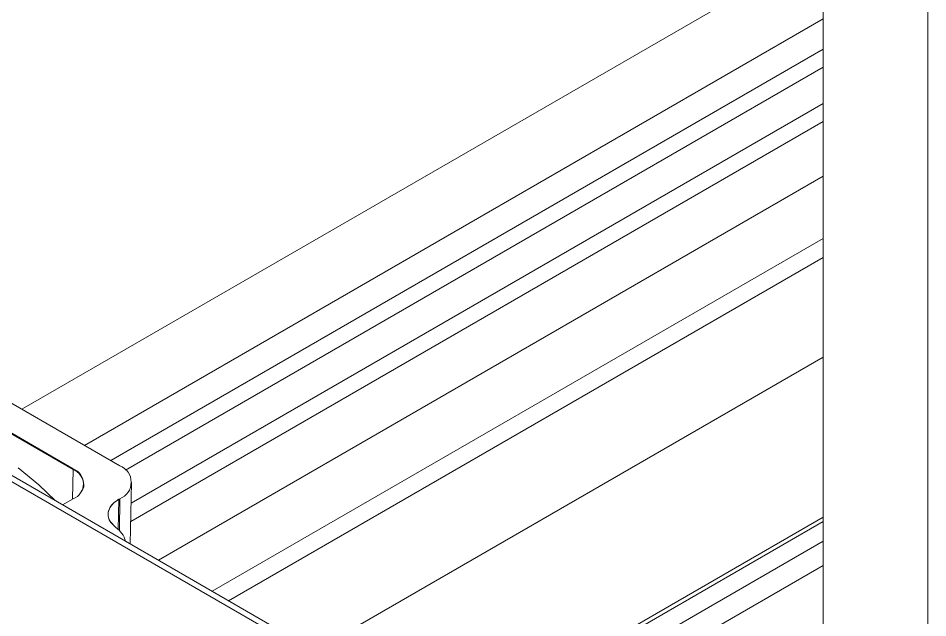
# Model space of a CAD drawing. Header units: millimetres. Extents: x 169 to 14583, y -399 to 10804.
# Drawn here: x 3722 to 3845, y 7884.8 to 7965.9 of the extents above; entities that cross this region are included whole.
import ezdxf

# ---------------------------------------------------------------- set-up
doc = ezdxf.new("R2010")
doc.units = ezdxf.units.MM
doc.header["$LTSCALE"] = 35

msp = doc.modelspace()

# ---------------------------------------------------------------- linework, layer by layer
at = {"color": 7, "linetype": 'Continuous', "lineweight": 18}
for p, q in [((3845, 7562.477), (3845, 8055.415)), ((3830.858, 7570.641), (3830.858, 8047.251)), ((3722.459, 7913.008), (3830.858, 7975.585)), ((3730.944, 7908.109), (3830.858, 7965.788)), ((3734.48, 7906.068), (3830.858, 7961.705)), ((3736.498, 7904.784), (3830.858, 7959.256)), ((3737.251, 7900.319), (3830.858, 7954.357)), ((3737.198, 7897.838), (3830.858, 7951.907)), ((3740.923, 7892.6), (3830.858, 7944.518)), ((3651.212, 7943.544), (3758.379, 7881.678)), ((3759.629, 7881.801), (3651.945, 7943.966)), ((3748.207, 7888.396), (3830.858, 7936.109)), ((3750.434, 7887.11), (3830.858, 7933.537)), ((3735.715, 7905.355), (3706.017, 7922.5)), ((3760.147, 7879.246), (3830.858, 7920.066)), ((3711.589, 7915.246), (3729.39, 7904.969)), ((3711.589, 7915.151), (3729.381, 7904.88)), ((3729.32, 7900.845), (3729.381, 7904.88)), ((3737.133, 7894.788), (3737.31, 7903.093)), ((3737.133, 7894.788), (3737.31, 7903.093)), ((3729.39, 7900.885), (3727.98, 7900.072)), ((3729.39, 7900.885), (3727.98, 7900.072)), ((3735.467, 7896.696), (3735.586, 7900.833)), ((3735.586, 7900.833), (3735.467, 7896.695)), ((3735.715, 7900.908), (3735.586, 7900.833)), ((3735.715, 7900.908), (3735.65, 7896.611)), ((3770.946, 7863.842), (3830.858, 7898.428)), ((3771.478, 7863.535), (3830.858, 7897.814)), ((3773.775, 7862.208), (3830.858, 7895.161)), ((3776.604, 7860.575), (3830.858, 7891.896))]:
    msp.add_line(p, q, dxfattribs=at)
at = {"color": 7, "linetype": 'Continuous', "lineweight": 18, "flags": 128}
msp.add_lwpolyline([(3721.967, 7905.096), (3724.763, 7902.794), (3726.982, 7900.648)], dxfattribs=at)
at = {"color": 7, "linetype": 'Continuous', "lineweight": 18}
for centre, radius, start, end in [((3729.939, 7904.869), 0.558, 169.64728, 178.91941), ((3728.465, 7902.683), 2.38, 2.93963, 67.37206), ((3728.615, 7902.927), 2.184, 290.78342, 69.21658), ((3734.871, 7903.131), 2.379, 290.78342, 69.21658), ((3733.409, 7894.399), 3.161, 14.08387, 56.19727)]:
    msp.add_arc(centre, radius, start, end, dxfattribs=at)
for points, knots in [([(3730.816, 7902.81), (3730.822, 7902.757), (3730.85, 7902.513), (3730.761, 7902.234), (3730.572, 7902.012), (3730.547, 7901.982)], [0, 0, 0, 0, 0.1949739, 0.8940594, 1, 1, 1, 1]), ([(3730.84, 7902.805), (3730.84, 7902.802), (3730.871, 7902.607), (3730.804, 7902.364), (3730.634, 7902.12), (3730.6, 7902.071)], [0, 0, 0, 0, 0.01488053, 0.80404413, 1, 1, 1, 1]), ([(3735.167, 7897.026), (3734.817, 7897.362), (3734.117, 7898.034), (3734.061, 7899.152), (3734.565, 7900.124), (3735.245, 7900.596), (3735.586, 7900.833)], [0, 0, 0, 0, 0.2798255, 0.5594136, 0.7796219, 1, 1, 1, 1]), ([(3735.167, 7897.026), (3734.867, 7897.302), (3734.266, 7897.854), (3734.031, 7898.842), (3734.341, 7899.808), (3734.986, 7900.465), (3735.478, 7900.767), (3735.586, 7900.833)], [0, 0, 0, 0, 0.2335745, 0.4671505, 0.7006955, 0.9342335, 1, 1, 1, 1])]:
    msp.add_open_spline(points, degree=3, knots=knots, dxfattribs=at)

doc.saveas('drawing.dxf')
